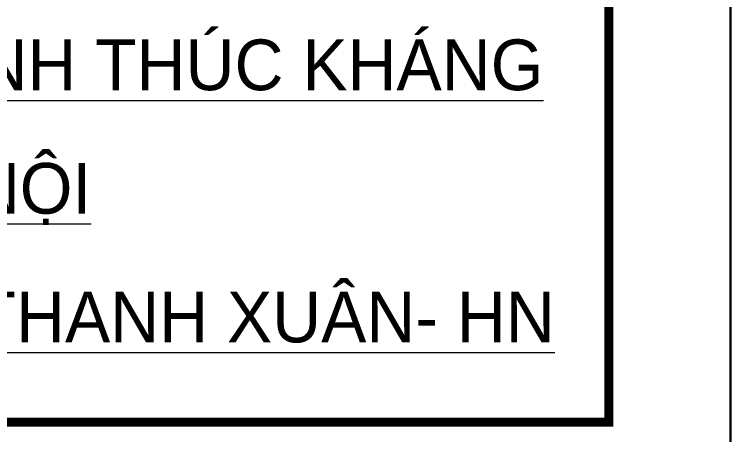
# Model space of a CAD drawing. Extents: x -2098986 to 943, y -1296280 to 73591.
# Drawn here: x -1703390 to -1701236, y -1031193 to -1029929 of the extents above; entities that cross this region are included whole.
import ezdxf
from ezdxf.enums import TextEntityAlignment as Align

# ---------------------------------------------------------------- set-up
doc = ezdxf.new("R2010")
doc.units = 0
doc.header["$LTSCALE"] = 150
for name, color, linetype, lineweight in [('05.Text', 253, 'Continuous', 18), ('11.Khung bo', 32, 'Continuous', 50), ('12.Khung', 36, 'Continuous', 25)]:
    doc.layers.add(name, color=color, linetype=linetype, lineweight=lineweight)
doc.layers.add('Tpl_Bound', color=1, linetype='Continuous', plot=False)
doc.styles.add('VnAvantH', font='')
doc.styles.get('VnAvantH').set_extended_font_data('.VnAvantH')

# ---------------------------------------------------------------- blocks, each defined once
blk = doc.blocks.new('100')
at = {"layer": '11.Khung bo', "const_width": 26.7}
blk.add_lwpolyline([(1896212.6, -929740), (1901212.6, -929740), (1901212.6, -924940), (1896212.6, -924940)], close=True, dxfattribs=at)
blk.add_lwpolyline([(1896212.6, -929740), (1901212.6, -929740), (1901212.6, -924940), (1896212.6, -924940)], close=True, dxfattribs=at)
blk.add_lwpolyline([(1896212.6, -929740), (1901212.6, -929740), (1901212.6, -924940), (1896212.6, -924940)], close=True, dxfattribs=at)
at = {"layer": '12.Khung'}
blk.add_lwpolyline([(1901579.2, -945939.8), (1901579.2, -916240.1), (1859579.6, -916240.1), (1859579.6, -945939.8)], close=True, dxfattribs=at)
blk.add_lwpolyline([(1901579.2, -945939.8), (1901579.2, -916240.1), (1859579.6, -916240.1), (1859579.6, -945939.8)], close=True, dxfattribs=at)
blk.add_lwpolyline([(1901579.2, -945939.8), (1901579.2, -916240.1), (1859579.6, -916240.1), (1859579.6, -945939.8)], close=True, dxfattribs=at)
at = {"layer": '05.Text', "style": 'VnAvantH'}
for s, p in [('%%U®Þa chØ: sè 15 ngâ 49 - huúnh thóc kh¸ng', (1898739.3, -928741.9)), ('%%U®èng ®a - hµ néi', (1898739.3, -929113.1)), ('%%Uvpgd: 174 - nguyÔn tu©n - thanh xu©n- hn', (1898739.3, -929500.1))]:
    blk.add_text(s, height=152.459, dxfattribs=at).set_placement(p, align=Align.CENTER)

msp = doc.modelspace()

# ---------------------------------------------------------------- linework, layer by layer
at = {"layer": 'Tpl_Bound', "color": 1}
msp.add_lwpolyline([(-1743235.9, -1047355.4), (-1743235.9, -1017655.4), (-1701235.9, -1017655.4), (-1701235.9, -1047355.4)], close=True, dxfattribs=at)

# ---------------------------------------------------------------- block references
at = {"layer": '05.Text', "xscale": 1.000009185772931, "yscale": 1.000009185772931, "zscale": 1.000009185772931}
msp.add_blockref('100', (-3602832.6, -101406.9), dxfattribs=at)

doc.saveas('drawing.dxf')
